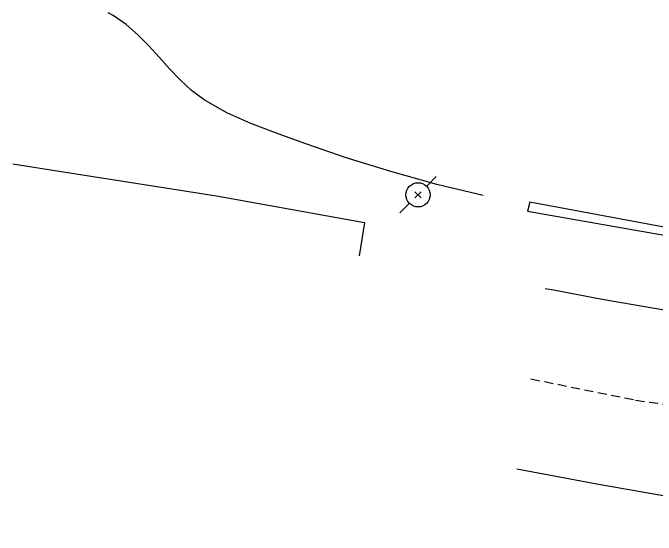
# Model space of a CAD drawing. Header units: millimetres. Extents: x 150997 to 152001, y 151999 to 153001.
# Drawn here: x 151397.72 to 151433.11, y 152876.26 to 152905 of the extents above; entities that cross this region are included whole.
import ezdxf

# ---------------------------------------------------------------- set-up
doc = ezdxf.new("R2010")
doc.units = ezdxf.units.MM
doc.linetypes.add('DASHED', pattern=[0.75, 0.5, -0.25])
doc.layers.get('0').update_dxf_attribs({"linetype": 'CONTINUOUS'})
for name, color, linetype in [('W0001', 6, 'DASHED'), ('W0006', 2, 'CONTINUOUS'), ('W0008', 7, 'CONTINUOUS'), ('W0014', 7, 'CONTINUOUS'), ('W0211', 2, 'CONTINUOUS'), ('W0402', 7, 'CONTINUOUS'), ('W0473', 7, 'CONTINUOUS')]:
    doc.layers.add(name, color=color, linetype=linetype)

# ---------------------------------------------------------------- blocks, each defined once
blk = doc.blocks.new('T473')
for p, q in [((0.500001, 0.500001), (1.000002, 1.000002)), ((-0.166667, 0.166667), (0.166667, -0.166667)), ((-0.166667, -0.166667), (0.166667, 0.166667)), ((-1.000002, -1.000002), (-0.500001, -0.500001))]:
    blk.add_line(p, q)
blk.add_ellipse((0, 0), major_axis=(0.471405, 0.471405), ratio=1, start_param=5.497787144, end_param=11.780972451)

msp = doc.modelspace()

# ---------------------------------------------------------------- linework, layer by layer
at = {"layer": 'W0001'}
msp.add_lwpolyline([(151426.221, 152884.854), (151431.978, 152883.688), (151436.107, 152883.097), (151438.942, 152882.707), (151441.78, 152882.333), (151444.618, 152881.97), (151447.457, 152881.611), (151450.296, 152881.249), (151454.035, 152880.544)], dxfattribs=at)
at = {"layer": 'W0006'}
msp.add_lwpolyline([(151397.721, 152896.685), (151400.263, 152896.283), (151408.931, 152894.939), (151417.072, 152893.46), (151416.762, 152891.625)], dxfattribs=at)
at = {"layer": 'W0008'}
msp.add_lwpolyline([(151456.337, 152884.832), (151453.068, 152885.372), (151449.56, 152885.968), (151446.051, 152886.558), (151445.103, 152886.715), (151444.155, 152886.871), (151443.207, 152887.025), (151442.259, 152887.179), (151441.311, 152887.333), (151440.362, 152887.488), (151439.415, 152887.644), (151438.467, 152887.802), (151435.687, 152888.271), (151432.908, 152888.744), (151430.129, 152889.225), (151427.459, 152889.731), (151426.999, 152889.81)], dxfattribs=at)
at = {"layer": 'W0014'}
msp.add_lwpolyline([(151425.443, 152879.898), (151429.842, 152879.076), (151433.594, 152878.427), (151436.84, 152877.949), (151440.088, 152877.487), (151443.339, 152877.048), (151446.595, 152876.64), (151447.854, 152876.52), (151449.228, 152876.423), (151450.552, 152876.326), (151451.732, 152876.257)], dxfattribs=at)
at = {"layer": 'W0211'}
msp.add_lwpolyline([(151423.584, 152894.94), (151421.035, 152895.562), (151418.506, 152896.264), (151416.001, 152897.045), (151413.521, 152897.905), (151412.17, 152898.394), (151410.819, 152898.904), (151409.494, 152899.495), (151408.235, 152900.217), (151407.548, 152900.728), (151406.918, 152901.305), (151406.331, 152901.922), (151405.766, 152902.554), (151405.196, 152903.185), (151404.597, 152903.795), (151403.95, 152904.36), (151403.243, 152904.85), (151402.961, 152905)], dxfattribs=at)
at = {"layer": 'W0402'}
msp.add_lwpolyline([(151426.027, 152894.083), (151437.419, 152892.082), (151437.389, 152892.498), (151426.163, 152894.578)], close=True, dxfattribs=at)

# ---------------------------------------------------------------- block references
at = {"layer": 'W0473'}
msp.add_blockref('T473', (151420.008, 152894.987), dxfattribs=at)

doc.saveas('drawing.dxf')
